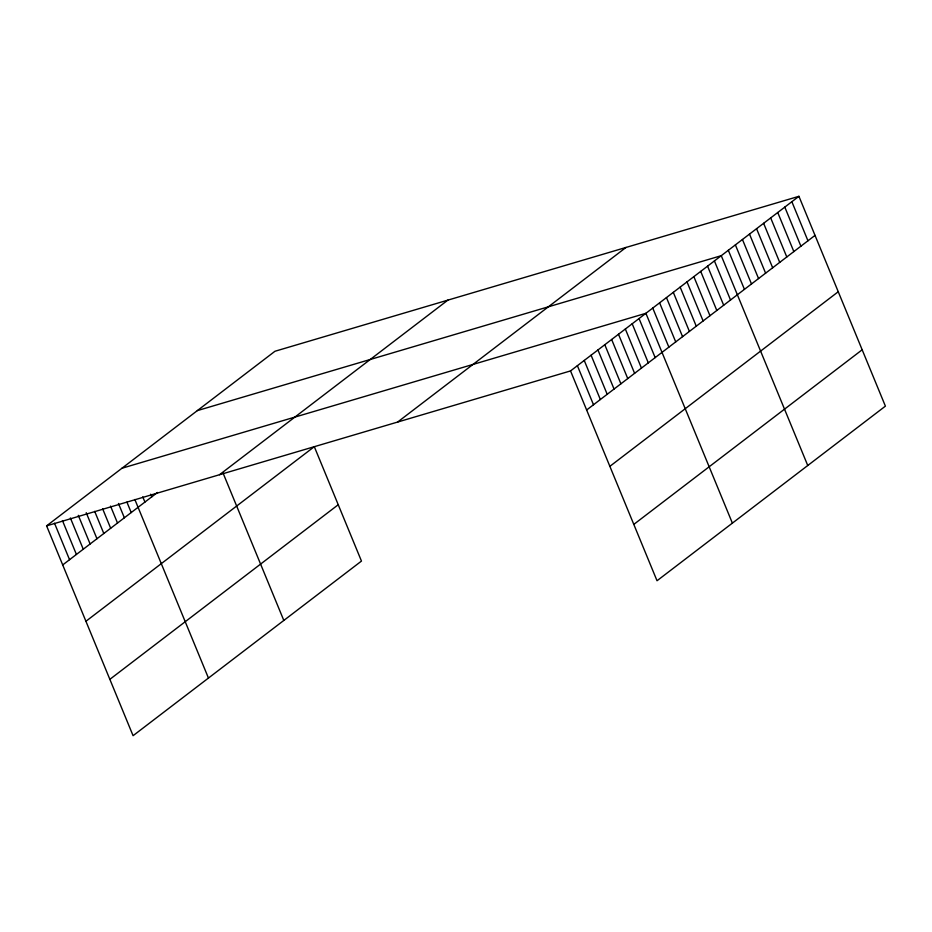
<?xml version="1.0" encoding="UTF-8"?>
<svg xmlns="http://www.w3.org/2000/svg" width="932" height="932" viewBox="0 0 932 932"><rect width="100%" height="100%" fill="white"/><g stroke="black" fill="none" stroke-linecap="round" stroke-linejoin="round"><path stroke-width="1.4" d="M85.93 621.271L314.305 446.673L361.465 561.076L133.078 735.686L46.6 525.858L274.975 351.259L798.922 196.314L885.4 406.142L657.025 580.741L570.535 370.924L798.922 196.314M62.7 564.932L157.485 492.469M219.498 474.726L447.884 300.127M397.638 422.045L626.013 247.446M109.859 679.335L338.234 504.736M586.647 409.998L815.022 235.388M609.866 466.338L838.241 291.739M633.795 524.401L862.17 349.791M197.328 410.616L721.263 255.683L807.753 465.511M121.964 468.237L645.899 313.303L732.389 523.132M46.6 525.858L570.535 370.924M791.862 201.72L807.962 240.794M784.802 207.114L800.903 246.188M777.742 212.508L793.843 251.582M770.682 217.902L786.783 256.976M763.623 223.307L779.723 262.381M756.563 228.701L772.663 267.775M749.503 234.095L765.603 273.169M742.443 239.489L758.555 278.563M735.383 244.895L751.495 283.957M728.323 250.289L744.435 289.363M714.413 260.925L730.525 299.999M707.563 266.156L723.675 305.23M700.713 271.398L716.813 310.473M693.862 276.641L709.963 315.703M687.012 281.872L703.112 320.946M680.162 287.114L696.262 326.188M673.312 292.345L689.412 331.419M666.462 297.588L682.562 336.662M659.611 302.83L675.712 341.904M652.75 308.061L668.861 347.135M639.049 318.546L655.161 357.608M632.199 323.777L648.299 362.851M625.349 329.019L641.449 368.093M618.499 334.25L634.599 373.324M611.648 339.493L627.749 378.567M604.798 344.735L620.898 383.798M597.948 349.966L614.048 389.04M591.086 355.208L607.198 394.283M584.236 360.439L600.348 399.513M577.386 365.682L593.498 404.756M222.934 472.745L283.817 620.444M150.704 494.228L151.776 496.838M142.771 496.861L144.926 502.068M134.849 499.494L208.453 678.065M126.927 502.127L131.214 512.553M118.457 503.455L124.364 517.784M110.535 506.088L117.514 523.027M102.613 508.721L110.663 528.258M94.691 511.365L103.813 533.5M86.222 512.693L96.963 538.743M78.3 515.326L90.113 543.973M70.378 517.959L83.263 549.216M62.456 520.592L76.412 554.447M54.522 523.225L69.55 559.689"/></g></svg>
